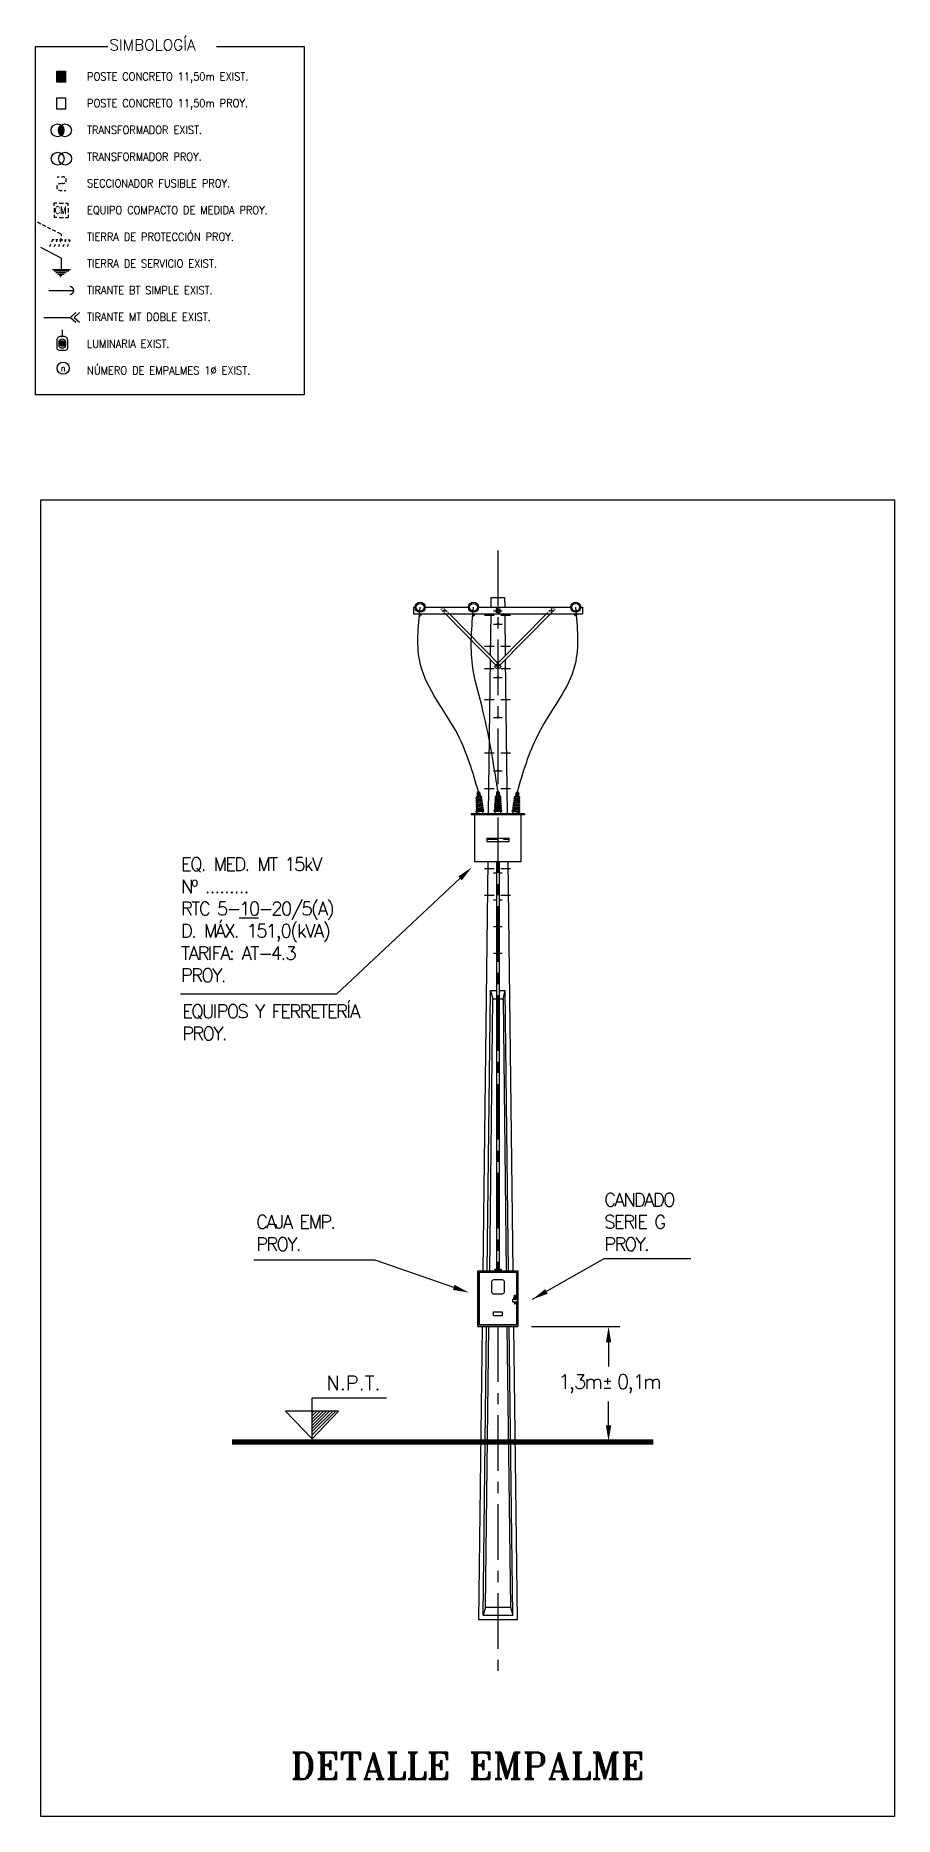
# Model space of a CAD drawing. Extents: x 0 to 349712, y 0 to 6275741.
# Drawn here: x 338794.8 to 338891.4, y 6273149.8 to 6273350.1 of the extents above; entities that cross this region are included whole.
import ezdxf
from ezdxf.enums import TextEntityAlignment as Align

# ---------------------------------------------------------------- set-up
doc = ezdxf.new("R2010")
doc.units = 0
doc.header["$LTSCALE"] = 5
doc.linetypes.add('CENTER', pattern=[2, 1.25, -0.25, 0.25, -0.25])
doc.linetypes.add('HIDDEN', pattern=[0.375, 0.25, -0.125])
for name, color, linetype in [('COTAS', 11, 'Continuous'), ('DIBUJO', 2, 'Continuous'), ('EQUIPOS', 240, 'Continuous'), ('EQUIPOS_E', 240, 'Continuous'), ('EQUIPOS_P', 240, 'Continuous'), ('ESTRUCTURAS', 42, 'Continuous'), ('ESTRUCTURAS_E', 42, 'Continuous'), ('ESTRUCTURAS_P', 42, 'Continuous'), ('FORMATO', 20, 'Continuous'), ('POSTES_E', 41, 'Continuous'), ('POSTES_P', 41, 'Continuous'), ('TEXTO', 2, 'Continuous')]:
    doc.layers.add(name, color=color, linetype=linetype)
doc.styles.add('ROMANS', font='romans.shx', dxfattribs={"height": 1})
doc.styles.add('ROMANT', font='romant.shx', dxfattribs={"height": 2})
doc.dimstyles.new('COTA 1000', dxfattribs={"dimtxt": 1.8, "dimasz": 1.8, "dimexe": 2.5, "dimexo": 2.5, "dimgap": 1.2, "dimtad": 0, "dimtih": 1, "dimtoh": 1, "dimdec": 0, "dimzin": 0, "dimdsep": 46, "dimtxsty": 'ROMANS', "dimcen": 0, "dimclrd": 11, "dimclre": 11, "dimclrt": 256, "dimadec": 0, "dimazin": 0, "dimtfac": 1, "dimtdec": 0, "dimtofl": 0, "dimtmove": 0, "dimatfit": 3, "dimfxlon": 1, "dimtfill": 1, "dimtolj": 1, "dimtzin": 0, "dimarcsym": 0})

# ---------------------------------------------------------------- blocks, each defined once
blk = doc.blocks.new('NPT')
at = {"color": 0}
for p, q in [((0, 0.75), (0.8, 1.55)), ((0, 0.57), (0.98, 1.55)), ((0, 0.4), (1.16, 1.55)), ((0, 0.22), (1.33, 1.55)), ((0, 1.46), (0.1, 1.55)), ((0, 1.28), (0.27, 1.55)), ((0, 1.1), (0.45, 1.55)), ((0, 0.93), (0.63, 1.55))]:
    blk.add_line(p, q, dxfattribs=at)
blk.add_lwpolyline([(0, 0), (0, 2.3), (4.18, 2.3)])
blk.add_lwpolyline([(-1.49, 1.55), (0, 0), (1.49, 1.55)], close=True)
at = {"style": 'ROMANS'}
blk.add_text('N.P.T.', height=0.8, dxfattribs=at).set_placement((0.8, 2.73))
blk = doc.blocks.new('*U47')
blk.add_wipeout([(-0.83, 1.45), (-2.28, 1.45), (-2.28, -1.25), (-1.57, -1.25), (-1.56, -1.25), (-1.55, -1.26), (-1.53, -1.27), (-1.51, -1.28), (-1.5, -1.29), (-1.48, -1.3), (-1.46, -1.3), (-1.45, -1.31), (-1.43, -1.32), (-1.41, -1.33), (-1.4, -1.33), (-1.38, -1.34), (-1.36, -1.35), (-1.35, -1.35), (-1.33, -1.36), (-1.31, -1.37), (-1.3, -1.37), (-1.28, -1.38), (-1.26, -1.38), (-1.24, -1.39), (-1.23, -1.39), (-1.21, -1.4), (-1.19, -1.4), (-1.17, -1.41), (-1.16, -1.41), (-1.14, -1.42), (-1.12, -1.42), (-1.1, -1.42), (-1.08, -1.43), (-1.07, -1.43), (-1.05, -1.43), (-1.03, -1.44), (-1.01, -1.44), (-0.99, -1.44), (-0.98, -1.44), (-0.96, -1.44), (-0.94, -1.45), (-0.92, -1.45), (-0.9, -1.45), (-0.89, -1.45), (-0.87, -1.45), (-0.85, -1.45), (-0.83, -1.45), (0.83, -1.45), (0.85, -1.45), (0.87, -1.45), (0.89, -1.45), (0.9, -1.45), (0.92, -1.45), (0.94, -1.45), (0.96, -1.44), (0.98, -1.44), (0.99, -1.44), (1.01, -1.44), (1.03, -1.44), (1.05, -1.43), (1.07, -1.43), (1.08, -1.43), (1.1, -1.42), (1.12, -1.42), (1.14, -1.42), (1.16, -1.41), (1.17, -1.41), (1.19, -1.4), (1.21, -1.4), (1.23, -1.39), (1.24, -1.39), (1.26, -1.38), (1.28, -1.38), (1.3, -1.37), (1.31, -1.37), (1.33, -1.36), (1.35, -1.35), (1.36, -1.35), (1.38, -1.34), (1.4, -1.33), (1.41, -1.33), (1.43, -1.32), (1.45, -1.31), (1.46, -1.3), (1.48, -1.3), (1.5, -1.29), (1.51, -1.28), (1.53, -1.27), (1.55, -1.26), (1.56, -1.25), (1.57, -1.25), (2.28, -1.25), (2.28, 1.45), (0.83, 1.45), (0.81, 1.45), (0.79, 1.45), (0.78, 1.45), (0.76, 1.45), (0.74, 1.45), (0.72, 1.45), (0.7, 1.44), (0.69, 1.44), (0.67, 1.44), (0.65, 1.44), (0.63, 1.44), (0.61, 1.43), (0.59, 1.43), (0.58, 1.43), (0.56, 1.42), (0.54, 1.42), (0.52, 1.42), (0.51, 1.41), (0.49, 1.41), (0.47, 1.4), (0.45, 1.4), (0.43, 1.39), (0.42, 1.39), (0.4, 1.38), (0.38, 1.38), (0.37, 1.37), (0.35, 1.37), (0.33, 1.36), (0.31, 1.35), (0.3, 1.35), (0.28, 1.34), (0.26, 1.33), (0.25, 1.33), (0.23, 1.32), (0.21, 1.31), (0.2, 1.3), (0.18, 1.3), (0.16, 1.29), (0.15, 1.28), (0.13, 1.27), (0.12, 1.26), (0.1, 1.25), (0.08, 1.24), (0.07, 1.23), (0.05, 1.22), (0.04, 1.21), (0.02, 1.2), (0.01, 1.19), (0, 1.19), (-0.01, 1.19), (-0.02, 1.2), (-0.04, 1.21), (-0.05, 1.22), (-0.07, 1.23), (-0.08, 1.24), (-0.1, 1.25), (-0.12, 1.26), (-0.13, 1.27), (-0.15, 1.28), (-0.16, 1.29), (-0.18, 1.3), (-0.2, 1.3), (-0.21, 1.31), (-0.23, 1.32), (-0.25, 1.33), (-0.26, 1.33), (-0.28, 1.34), (-0.3, 1.35), (-0.31, 1.35), (-0.33, 1.36), (-0.35, 1.37), (-0.37, 1.37), (-0.38, 1.38), (-0.4, 1.38), (-0.42, 1.39), (-0.43, 1.39), (-0.45, 1.4), (-0.47, 1.4), (-0.49, 1.41), (-0.51, 1.41), (-0.52, 1.42), (-0.54, 1.42), (-0.56, 1.42), (-0.58, 1.43), (-0.59, 1.43), (-0.61, 1.43), (-0.63, 1.44), (-0.65, 1.44), (-0.67, 1.44), (-0.69, 1.44), (-0.7, 1.44), (-0.72, 1.45), (-0.74, 1.45), (-0.76, 1.45), (-0.78, 1.45), (-0.79, 1.45), (-0.81, 1.45)])
at = {"layer": 'EQUIPOS_E'}
h = blk.add_hatch(color=256, dxfattribs=at)
edge = h.paths.add_edge_path()
edge.add_arc((-0.83, 0), 1.45, 304.9538, 360)
edge.add_arc((-0.83, 0), 1.45, 359.9988, 415.0488)
edge.add_arc((0.83, 0), 1.45, 124.9511, 180.0013)
edge.add_arc((0.83, 0), 1.45, 179.9956, 235.0506)
for centre in [(-0.83, 0), (0.83, 0)]:
    blk.add_circle(centre, 1.45, dxfattribs=at)
blk = doc.blocks.new('PC-11-5_P')
blk.add_wipeout([(-1, 1.25), (1, 1.25), (1, -1.25), (-1, -1.25)]).dxf.layer = 'POSTES_E'
at = {"layer": 'POSTES_E'}
blk.add_lwpolyline([(-1, 1.25), (1, 1.25), (1, -1.25), (-1, -1.25)], close=True, dxfattribs=at)
blk = doc.blocks.new('*U49')
blk.add_wipeout([(-1.6, -1.6), (-1.6, 1.6), (1.6, 1.6), (1.6, -1.6)])
at = {"layer": 'EQUIPOS'}
for p, q in [((-0.99, 1.6), (-1.6, 1.6)), ((-1.6, 0.99), (-1.6, 1.6)), ((-1.6, 0.49), (-1.6, -0.49)), ((-0.49, 1.6), (0.49, 1.6)), ((0.99, 1.6), (1.6, 1.6)), ((1.6, 0.99), (1.6, 1.6)), ((1.6, 0.49), (1.6, -0.49)), ((-1.6, -0.99), (-1.6, -1.6)), ((-0.99, -1.6), (-1.6, -1.6)), ((-0.49, -1.6), (0.49, -1.6)), ((0.99, -1.6), (1.6, -1.6)), ((1.6, -0.99), (1.6, -1.6))]:
    blk.add_line(p, q, dxfattribs=at)
at = {"layer": 'EQUIPOS', "style": 'ROMANS', "width": 0.8}
blk.add_text('CM', height=1.683, dxfattribs=at).set_placement((-1.43, -0.81))
blk = doc.blocks.new('*U48')
at = {"layer": 'ESTRUCTURAS_E', "ltscale": 3}
for p, q in [((1.53, -0.76), (0, 0)), ((3.83, -1.92), (2.31, -1.15)), ((6.06, -3.03), (4.53, -2.27)), ((6.77, -7.95), (6.37, -9)), ((7.62, -7.95), (6.77, -7.95)), ((8.36, -4.18), (6.84, -3.42)), ((9.19, -7.95), (8.24, -7.95)), ((8.78, -7.95), (8.38, -9)), ((10.7, -5.35), (9.1, -4.55)), ((9.97, -7.95), (11.43, -7.95)), ((10.7, -7.95), (10.3, -9)), ((10.7, -5.35), (10.7, -6.22)), ((10.7, -7.95), (10.7, -7.06)), ((12.21, -7.95), (13.16, -7.95)), ((12.68, -7.95), (12.29, -9)), ((13.78, -7.95), (14.63, -7.95)), ((14.63, -7.95), (14.23, -9)), ((5.67, -10.86), (6.08, -9.78)), ((7.68, -10.86), (8.09, -9.78)), ((9.6, -10.86), (10.01, -9.78)), ((11.59, -10.86), (11.99, -9.78)), ((13.54, -10.86), (13.94, -9.78))]:
    blk.add_line(p, q, dxfattribs=at)
blk = doc.blocks.new('*U23')
at = {"layer": 'ESTRUCTURAS_E'}
blk.add_line((0, 0), (7.5, 0), dxfattribs=at)
blk.add_arc((6.27, 0), 1.23, 273.2033, 86.7967, dxfattribs=at)
blk = doc.blocks.new('*U50')
at = {"layer": 'ESTRUCTURAS_E'}
for p, q in [((9.11, -4.75), (0, 0)), ((9.11, -4.75), (9.11, -9.84)), ((5.16, -9.84), (13.27, -9.84)), ((12.49, -10.57), (5.94, -10.57)), ((11.41, -11.36), (6.63, -11.36)), ((10.43, -12.09), (7.53, -12.09)), ((9.44, -12.78), (8.37, -12.78)), ((8.99, -13.36), (8.84, -13.36))]:
    blk.add_line(p, q, dxfattribs=at)
blk = doc.blocks.new('PC-11-5_E')
at = {"layer": 'POSTES_E'}
blk.add_lwpolyline([(-1, 1.25), (1, 1.25), (1, -1.25), (-1, -1.25)], close=True, dxfattribs=at)
blk.add_solid([(-1, 1.25), (1, 1.25), (-1, -1.25), (1, -1.25)], dxfattribs=at)
blk = doc.blocks.new('*U42')
at = {"layer": 'EQUIPOS_E', "ltscale": 3}
for p, q in [((-1.94, 3.09), (-1.51, 3.09)), ((-1.06, 1.54), (-1.32, 1.52)), ((-1.32, 0), (-0.88, 0)), ((-1.02, 3.09), (-0.67, 3.09)), ((-0.67, 1.57), (-0.89, 1.55)), ((-0.39, 0), (0, 0))]:
    blk.add_line(p, q, dxfattribs=at)
for centre, start, end in [((-1.32, 0.76), 151.9279, 207.5518), ((-1.32, 0.76), 90, 124.5331), ((-1.32, 0.76), 235.547, 270), ((-0.67, 2.33), 55.4669, 90), ((-0.67, 2.33), 270, 304.453), ((-0.67, 2.33), 332.4482, 28.0721)]:
    blk.add_arc(centre, 0.759, start, end, dxfattribs=at)
blk = doc.blocks.new('TRAF-A_P')
at = {"layer": 'EQUIPOS_E'}
for centre in [(-0.83, 0), (0.83, 0)]:
    blk.add_circle(centre, 1.45, dxfattribs=at)
blk = doc.blocks.new('*U21')
at = {"layer": 'ESTRUCTURAS_E', "ltscale": 5}
blk.add_line((0, 0), (8.01, 0), dxfattribs=at)
for points in [[(9.65, 1.52), (8.01, 0), (9.65, -1.37)], [(10.75, 1.52), (9.11, 0), (10.75, -1.37)]]:
    blk.add_lwpolyline(points, dxfattribs=at)
blk = doc.blocks.new('*U32')
at = {"layer": 'EQUIPOS_E', "linetype": 'Continuous'}
blk.add_hatch(color=50, dxfattribs=at).paths.add_polyline_path([(0.72, -3.42, 0.8991), (-0.72, -2.72, 0.8991)])
at = {"layer": 'EQUIPOS_E', "color": 50, "linetype": 'Continuous'}
blk.add_line((0, 0), (0, -1.46), dxfattribs=at)
for points in [[(0.33, -1.46), (-0.33, -1.46, 0.414214), (-1.23, -2.36), (-1.23, -4.09, 0.414214), (-0.78, -4.54), (0.78, -4.54, 0.414214), (1.23, -4.09), (1.23, -2.36, 0.414214)], [(-0.72, -2.72), (-0.72, -2.72, -1), (0.72, -2.72), (0.72, -2.72), (0.72, -3.42, -1), (-0.72, -3.42)]]:
    blk.add_lwpolyline(points, format="xyb", close=True, dxfattribs=at)
blk = doc.blocks.new('n-emp-1')
blk.add_circle((0, 0), 1.7)
at = {"style": 'ROMANS', "width": 0.8}
blk.add_attdef('N', text='', height=1.8, dxfattribs=at).set_placement((0, 0), align=Align.MIDDLE)

msp = doc.modelspace()

# ---------------------------------------------------------------- linework, layer by layer
at = {"color": 251, "linetype": 'CENTER'}
for p, q in [((338846.82, 6273292.14), (338846.82, 6273211.13)), ((338846.32, 6273285.38), (338847.28, 6273285.38)), ((338845.3, 6273284.88), (338846.4, 6273284.88)), ((338846.32, 6273283.88), (338847.28, 6273283.88)), ((338847.13, 6273284.88), (338848.23, 6273284.88)), ((338845.3, 6273281.38), (338846.4, 6273281.38)), ((338847.13, 6273281.38), (338848.23, 6273281.38)), ((338845.3, 6273278.88), (338846.4, 6273278.88)), ((338846.32, 6273277.88), (338847.28, 6273277.88)), ((338847.13, 6273278.88), (338848.23, 6273278.88)), ((338845.3, 6273275.38), (338846.4, 6273275.38)), ((338847.13, 6273275.38), (338848.23, 6273275.38)), ((338846.32, 6273273.38), (338847.28, 6273273.38)), ((338845.3, 6273269.38), (338846.4, 6273269.38)), ((338847.13, 6273269.38), (338848.23, 6273269.38)), ((338846.32, 6273267.38), (338847.28, 6273267.38)), ((338845.3, 6273265.38), (338846.4, 6273265.38)), ((338847.13, 6273265.38), (338848.23, 6273265.38)), ((338845.3, 6273256.38), (338846.4, 6273256.38)), ((338846.32, 6273255.88), (338846.67, 6273255.88)), ((338846.95, 6273255.88), (338847.28, 6273255.88)), ((338847.13, 6273256.38), (338848.23, 6273256.38)), ((338845.3, 6273253.38), (338846.4, 6273253.38)), ((338847.13, 6273253.38), (338848.23, 6273253.38)), ((338846.32, 6273252.88), (338846.67, 6273252.88)), ((338846.95, 6273252.88), (338847.28, 6273252.88)), ((338846.32, 6273249.88), (338846.67, 6273249.88)), ((338846.95, 6273249.88), (338847.28, 6273249.88)), ((338846.32, 6273246.88), (338846.67, 6273246.88)), ((338846.95, 6273246.88), (338847.28, 6273246.88)), ((338846.82, 6273204.88), (338846.82, 6273165.31))]:
    msp.add_line(p, q, dxfattribs=at)
at = {"color": 2, "linetype": 'Continuous'}
for p, q in [((338837.32, 6273285.77), (338837.51, 6273285.77)), ((338837.32, 6273285.77), (338837.32, 6273285.02)), ((338838.63, 6273285.77), (338843.51, 6273285.77)), ((338844.63, 6273285.77), (338855.01, 6273285.77)), ((338856.13, 6273285.77), (338856.32, 6273285.77)), ((338856.32, 6273285.77), (338856.32, 6273285.02)), ((338837.32, 6273285.02), (338856.32, 6273285.02)), ((338840.9, 6273285.02), (338846.97, 6273278.89)), ((338841.36, 6273285.02), (338847.2, 6273279.12)), ((338852.28, 6273285.02), (338846.82, 6273279.5)), ((338852.73, 6273285.02), (338847.05, 6273279.27)), ((338846.59, 6273279.27), (338846.44, 6273279.12)), ((338846.67, 6273278.89), (338846.44, 6273279.12)), ((338846.82, 6273279.04), (338846.67, 6273278.89)), ((338846.97, 6273278.89), (338847.2, 6273279.12))]:
    msp.add_line(p, q, dxfattribs=at)
at = {"color": 251, "linetype": 'Continuous'}
for p, q in [((338840.39, 6273285.53), (338840.47, 6273285.61)), ((338840.39, 6273285.53), (338840.41, 6273285.51)), ((338840.5, 6273285.42), (338840.63, 6273285.29)), ((338840.53, 6273285.68), (338840.62, 6273285.76)), ((338840.62, 6273285.76), (338840.71, 6273285.68)), ((338840.77, 6273285.61), (338840.87, 6273285.51)), ((338840.96, 6273285.42), (338841.09, 6273285.29)), ((338852.68, 6273285.42), (338852.55, 6273285.29)), ((338852.87, 6273285.61), (338852.77, 6273285.51)), ((338853.02, 6273285.76), (338852.93, 6273285.68)), ((338853.14, 6273285.42), (338853, 6273285.29)), ((338853.1, 6273285.68), (338853.02, 6273285.76)), ((338853.25, 6273285.53), (338853.17, 6273285.61)), ((338853.25, 6273285.53), (338853.22, 6273285.51)), ((338837.92, 6273285.02), (338838.21, 6273285.02)), ((338837.92, 6273285.02), (338837.92, 6273284.98)), ((338837.92, 6273284.98), (338838.21, 6273284.98)), ((338837.95, 6273284.98), (338837.95, 6273284.91)), ((338837.99, 6273284.9), (338838.15, 6273284.9)), ((338838.03, 6273284.98), (338838.03, 6273284.91)), ((338838.03, 6273284.9), (338838.03, 6273284.82)), ((338838.03, 6273284.9), (338838.03, 6273284.9)), ((338838.03, 6273284.82), (338838.11, 6273284.82)), ((338838.11, 6273284.98), (338838.11, 6273284.91)), ((338838.11, 6273284.9), (338838.11, 6273284.82)), ((338838.11, 6273284.9), (338838.11, 6273284.9)), ((338838.19, 6273284.98), (338838.19, 6273284.91)), ((338838.21, 6273285.02), (338838.21, 6273284.98)), ((338840.73, 6273285.19), (338840.85, 6273285.07)), ((338841.19, 6273285.19), (338841.31, 6273285.07)), ((338843.92, 6273285.02), (338844.21, 6273285.02)), ((338843.92, 6273285.02), (338843.92, 6273284.98)), ((338843.92, 6273284.98), (338844.21, 6273284.98)), ((338843.95, 6273284.98), (338843.95, 6273284.91)), ((338843.99, 6273284.9), (338844.15, 6273284.9)), ((338844.03, 6273284.98), (338844.03, 6273284.91)), ((338844.03, 6273284.9), (338844.03, 6273284.82)), ((338844.03, 6273284.9), (338844.03, 6273284.9)), ((338844.03, 6273284.82), (338844.11, 6273284.82)), ((338844.11, 6273284.98), (338844.11, 6273284.91)), ((338844.11, 6273284.9), (338844.11, 6273284.82)), ((338844.11, 6273284.9), (338844.11, 6273284.9)), ((338844.19, 6273284.98), (338844.19, 6273284.91)), ((338844.21, 6273285.02), (338844.21, 6273284.98)), ((338852.45, 6273285.19), (338852.33, 6273285.07)), ((338852.91, 6273285.19), (338852.79, 6273285.07)), ((338855.43, 6273285.02), (338855.72, 6273285.02)), ((338855.43, 6273285.02), (338855.43, 6273284.98)), ((338855.43, 6273284.98), (338855.72, 6273284.98)), ((338855.45, 6273284.98), (338855.45, 6273284.91)), ((338855.49, 6273284.9), (338855.66, 6273284.9)), ((338855.53, 6273284.98), (338855.53, 6273284.91)), ((338855.53, 6273284.9), (338855.53, 6273284.9)), ((338855.53, 6273284.9), (338855.53, 6273284.82)), ((338855.53, 6273284.82), (338855.61, 6273284.82)), ((338855.61, 6273284.98), (338855.61, 6273284.91)), ((338855.61, 6273284.9), (338855.61, 6273284.9)), ((338855.61, 6273284.9), (338855.61, 6273284.82)), ((338855.69, 6273284.98), (338855.69, 6273284.91)), ((338855.72, 6273285.02), (338855.72, 6273284.98)), ((338846, 6273242.66), (338846.67, 6273242.66)), ((338846.26, 6273241.73), (338846.67, 6273241.73)), ((338846.95, 6273242.66), (338847.64, 6273242.66)), ((338846.95, 6273241.73), (338847.39, 6273241.73))]:
    msp.add_line(p, q, dxfattribs=at)
at = {"color": 251, "linetype": 'HIDDEN'}
for p, q in [((338846.61, 6273285.59), (338846.61, 6273285.18)), ((338846.82, 6273285.59), (338846.61, 6273285.59)), ((338846.82, 6273285.59), (338847.02, 6273285.59)), ((338847.02, 6273285.59), (338847.02, 6273285.18)), ((338846.82, 6273285.18), (338846.61, 6273285.18)), ((338846.82, 6273285.18), (338847.02, 6273285.18)), ((338846.78, 6273279.46), (338846.63, 6273279.31)), ((338847.01, 6273279.23), (338846.86, 6273279.08)), ((338845.57, 6273259.7), (338848.07, 6273259.7))]:
    msp.add_line(p, q, dxfattribs=at)
at = {"color": 6}
for p, q in [((338844.38, 6273264.44), (338844.53, 6273264.48)), ((338844.96, 6273264.49), (338844.81, 6273264.5)), ((338846.53, 6273264.53), (338846.68, 6273264.55)), ((338847.12, 6273264.53), (338846.97, 6273264.55)), ((338848.69, 6273264.49), (338848.84, 6273264.5)), ((338849.27, 6273264.44), (338849.12, 6273264.48))]:
    msp.add_line(p, q, dxfattribs=at)
at = {"color": 2}
for p, q in [((338844.76, 6273264.9), (338844.51, 6273264.88)), ((338844.77, 6273264.8), (338844.52, 6273264.78)), ((338844.78, 6273264.7), (338844.52, 6273264.68)), ((338844.79, 6273264.6), (338844.52, 6273264.58)), ((338844.53, 6273264.48), (338844.81, 6273264.5)), ((338844.7, 6273265.02), (338844.55, 6273265)), ((338844.56, 6273264.88), (338844.55, 6273265)), ((338844.71, 6273264.89), (338844.7, 6273265.02)), ((338846.96, 6273264.65), (338846.68, 6273264.65)), ((338846.68, 6273264.55), (338846.97, 6273264.55)), ((338846.96, 6273264.75), (338846.69, 6273264.75)), ((338846.95, 6273264.95), (338846.7, 6273264.95)), ((338846.95, 6273264.85), (338846.7, 6273264.85)), ((338846.75, 6273264.95), (338846.75, 6273265.08)), ((338846.9, 6273265.08), (338846.75, 6273265.08)), ((338846.9, 6273264.95), (338846.9, 6273265.08)), ((338849.12, 6273264.48), (338848.84, 6273264.5)), ((338848.86, 6273264.7), (338849.13, 6273264.68)), ((338848.86, 6273264.6), (338849.13, 6273264.58)), ((338848.88, 6273264.8), (338849.13, 6273264.78)), ((338848.89, 6273264.9), (338849.14, 6273264.88)), ((338848.94, 6273264.89), (338848.95, 6273265.02)), ((338848.95, 6273265.02), (338849.1, 6273265)), ((338849.09, 6273264.88), (338849.1, 6273265)), ((338843.82, 6273262.55), (338843.82, 6273262.43)), ((338849.82, 6273262.55), (338843.82, 6273262.55)), ((338849.82, 6273262.43), (338843.82, 6273262.43)), ((338844.2, 6273262.43), (338844.2, 6273257.18)), ((338845.23, 6273262.9), (338844.36, 6273262.83)), ((338844.37, 6273262.71), (338844.36, 6273262.83)), ((338845.24, 6273262.78), (338844.37, 6273262.71)), ((338844.48, 6273262.84), (338844.47, 6273262.97)), ((338844.52, 6273262.55), (338844.49, 6273262.72)), ((338845.11, 6273262.89), (338845.1, 6273263.02)), ((338845.14, 6273262.55), (338845.12, 6273262.77)), ((338845.24, 6273262.78), (338845.23, 6273262.9)), ((338846.39, 6273262.8), (338846.39, 6273262.93)), ((338847.26, 6273262.93), (338846.39, 6273262.93)), ((338847.26, 6273262.8), (338846.39, 6273262.8)), ((338846.51, 6273262.93), (338846.51, 6273263.05)), ((338846.51, 6273262.55), (338846.51, 6273262.8)), ((338847.14, 6273262.93), (338847.14, 6273263.05)), ((338847.14, 6273262.55), (338847.14, 6273262.8)), ((338847.26, 6273262.8), (338847.26, 6273262.93)), ((338848.41, 6273262.78), (338848.42, 6273262.9)), ((338848.41, 6273262.78), (338849.28, 6273262.71)), ((338848.42, 6273262.9), (338849.29, 6273262.83)), ((338848.51, 6273262.55), (338848.53, 6273262.77)), ((338848.54, 6273262.89), (338848.55, 6273263.02)), ((338849.13, 6273262.55), (338849.15, 6273262.72)), ((338849.16, 6273262.84), (338849.17, 6273262.97)), ((338849.28, 6273262.71), (338849.29, 6273262.83)), ((338849.45, 6273257.18), (338849.45, 6273262.43)), ((338849.82, 6273262.55), (338849.82, 6273262.43)), ((338845.57, 6273259.8), (338848.07, 6273259.8)), ((338845.57, 6273259.8), (338845.57, 6273259.43)), ((338845.57, 6273259.43), (338848.07, 6273259.43)), ((338848.07, 6273259.43), (338848.07, 6273259.8)), ((338844.2, 6273257.18), (338849.45, 6273257.18)), ((338844.57, 6273211.13), (338844.57, 6273204.88)), ((338844.57, 6273211.13), (338849.07, 6273211.13)), ((338849.07, 6273211.13), (338849.07, 6273204.88)), ((338844.57, 6273204.88), (338849.07, 6273204.88)), ((338859.52, 6273198.69), (338858.78, 6273198.69)), ((338859.52, 6273197.91), (338858.78, 6273197.91)), ((338859.15, 6273199.06), (338859.15, 6273198.33)), ((338846.58, 6273191.88), (338847.01, 6273191.88))]:
    msp.add_line(p, q, dxfattribs=at)
at = {"color": 251}
for p, q in [((338846.67, 6273257.18), (338846.67, 6273211.28)), ((338846.95, 6273257.18), (338846.95, 6273211.28)), ((338845.62, 6273211.13), (338846, 6273242.66)), ((338845.89, 6273211.13), (338846.26, 6273241.73)), ((338846, 6273242.66), (338846.26, 6273241.73)), ((338847.39, 6273241.73), (338847.64, 6273242.66)), ((338846.53, 6273211.28), (338847.12, 6273211.28)), ((338846.53, 6273211.28), (338846.53, 6273211.13)), ((338847.12, 6273211.28), (338847.12, 6273211.13)), ((338845.15, 6273172.39), (338845.54, 6273204.88)), ((338845.43, 6273173.31), (338845.81, 6273204.88)), ((338845.43, 6273173.31), (338845.15, 6273172.39)), ((338845.43, 6273173.31), (338848.22, 6273173.31)), ((338845.15, 6273172.39), (338848.49, 6273172.39))]:
    msp.add_line(p, q, dxfattribs=at)
for p, q in [((338850.59, 6273204.88), (338860.52, 6273204.88)), ((338859.27, 6273203.08), (338859.27, 6273200.38)), ((338859.27, 6273193.75), (338859.27, 6273196.45)), ((338849.07, 6273191.95), (338860.52, 6273191.95))]:
    msp.add_line(p, q)
at = {"color": 6, "flags": 128}
for points in [[(338846.06, 6273285.77), (338846.07, 6273286.88), (338847.57, 6273286.88), (338847.58, 6273285.77)], [(338845.99, 6273280.34), (338846.05, 6273285.02)], [(338847.59, 6273285.02), (338847.65, 6273280.34)], [(338845.77, 6273262.55), (338845.98, 6273279.88)], [(338847.65, 6273279.88), (338847.87, 6273262.55)], [(338844.35, 6273264.38), (338844.67, 6273264.4)], [(338844.35, 6273264.17), (338844.69, 6273264.2)], [(338844.35, 6273263.97), (338844.71, 6273264)], [(338844.36, 6273263.77), (338844.72, 6273263.8)], [(338844.36, 6273263.57), (338844.74, 6273263.6)], [(338844.37, 6273263.37), (338844.75, 6273263.4)], [(338844.38, 6273264.44), (338844.67, 6273264.46)], [(338844.38, 6273264.24), (338844.68, 6273264.26)], [(338844.38, 6273264.03), (338844.7, 6273264.06)], [(338844.39, 6273263.83), (338844.72, 6273263.86)], [(338844.39, 6273263.63), (338844.73, 6273263.66)], [(338844.4, 6273263.43), (338844.75, 6273263.46)], [(338844.96, 6273264.49), (338844.67, 6273264.46)], [(338845, 6273264.43), (338844.67, 6273264.4)], [(338844.99, 6273264.29), (338844.68, 6273264.26)], [(338845.03, 6273264.23), (338844.69, 6273264.2)], [(338845.02, 6273264.08), (338844.7, 6273264.06)], [(338845.06, 6273264.02), (338844.71, 6273264)], [(338845.04, 6273263.88), (338844.72, 6273263.86)], [(338845.08, 6273263.83), (338844.72, 6273263.8)], [(338845.07, 6273263.68), (338844.73, 6273263.66)], [(338845.11, 6273263.63), (338844.74, 6273263.6)], [(338845.1, 6273263.49), (338844.75, 6273263.46)], [(338845.14, 6273263.43), (338844.75, 6273263.4)], [(338846.44, 6273263.46), (338846.82, 6273263.46)], [(338846.45, 6273263.66), (338846.82, 6273263.66)], [(338846.46, 6273263.86), (338846.82, 6273263.86)], [(338846.47, 6273264.06), (338846.82, 6273264.06)], [(338846.47, 6273263.52), (338846.82, 6273263.52)], [(338846.48, 6273264.26), (338846.82, 6273264.26)], [(338846.48, 6273263.72), (338846.82, 6273263.72)], [(338846.5, 6273264.46), (338846.82, 6273264.46)], [(338846.5, 6273263.92), (338846.82, 6273263.92)], [(338846.51, 6273264.12), (338846.82, 6273264.12)], [(338846.52, 6273264.33), (338846.82, 6273264.33)], [(338846.53, 6273264.53), (338846.82, 6273264.53)], [(338847.12, 6273264.53), (338846.82, 6273264.53)], [(338847.15, 6273264.46), (338846.82, 6273264.46)], [(338847.13, 6273264.33), (338846.82, 6273264.33)], [(338847.16, 6273264.26), (338846.82, 6273264.26)], [(338847.14, 6273264.12), (338846.82, 6273264.12)], [(338847.18, 6273264.06), (338846.82, 6273264.06)], [(338847.15, 6273263.92), (338846.82, 6273263.92)], [(338847.19, 6273263.86), (338846.82, 6273263.86)], [(338847.16, 6273263.72), (338846.82, 6273263.72)], [(338847.2, 6273263.66), (338846.82, 6273263.66)], [(338847.18, 6273263.52), (338846.82, 6273263.52)], [(338847.21, 6273263.46), (338846.82, 6273263.46)], [(338848.51, 6273263.43), (338848.89, 6273263.4)], [(338848.54, 6273263.63), (338848.91, 6273263.6)], [(338848.55, 6273263.49), (338848.9, 6273263.46)], [(338848.56, 6273263.83), (338848.93, 6273263.8)], [(338848.58, 6273263.68), (338848.92, 6273263.66)], [(338848.59, 6273264.02), (338848.94, 6273264)], [(338848.6, 6273263.88), (338848.93, 6273263.86)], [(338848.62, 6273264.23), (338848.96, 6273264.2)], [(338848.63, 6273264.08), (338848.95, 6273264.06)], [(338848.65, 6273264.43), (338848.98, 6273264.4)], [(338848.66, 6273264.29), (338848.96, 6273264.26)], [(338848.69, 6273264.49), (338848.98, 6273264.46)], [(338849.28, 6273263.37), (338848.89, 6273263.4)], [(338849.25, 6273263.43), (338848.9, 6273263.46)], [(338849.28, 6273263.57), (338848.91, 6273263.6)], [(338849.25, 6273263.63), (338848.92, 6273263.66)], [(338849.26, 6273263.83), (338848.93, 6273263.86)], [(338849.29, 6273263.77), (338848.93, 6273263.8)], [(338849.29, 6273263.97), (338848.94, 6273264)], [(338849.26, 6273264.03), (338848.95, 6273264.06)], [(338849.27, 6273264.24), (338848.96, 6273264.26)], [(338849.3, 6273264.17), (338848.96, 6273264.2)], [(338849.27, 6273264.44), (338848.98, 6273264.46)], [(338849.3, 6273264.38), (338848.98, 6273264.4)], [(338844.37, 6273263.16), (338844.77, 6273263.19)], [(338844.38, 6273262.96), (338844.79, 6273262.99)], [(338844.4, 6273263.22), (338844.77, 6273263.25)], [(338844.41, 6273263.02), (338844.78, 6273263.05)], [(338845.13, 6273263.28), (338844.77, 6273263.25)], [(338845.17, 6273263.22), (338844.77, 6273263.19)], [(338845.16, 6273263.08), (338844.78, 6273263.05)], [(338845.2, 6273263.02), (338844.79, 6273262.99)], [(338846.41, 6273263.05), (338846.82, 6273263.05)], [(338846.42, 6273263.25), (338846.82, 6273263.25)], [(338846.45, 6273263.11), (338846.82, 6273263.11)], [(338846.46, 6273263.31), (338846.82, 6273263.31)], [(338847.19, 6273263.31), (338846.82, 6273263.31)], [(338847.22, 6273263.25), (338846.82, 6273263.25)], [(338847.2, 6273263.11), (338846.82, 6273263.11)], [(338847.24, 6273263.05), (338846.82, 6273263.05)], [(338848.45, 6273263.02), (338848.86, 6273262.99)], [(338848.48, 6273263.22), (338848.88, 6273263.19)], [(338848.49, 6273263.08), (338848.87, 6273263.05)], [(338848.52, 6273263.28), (338848.88, 6273263.25)], [(338849.27, 6273262.96), (338848.86, 6273262.99)], [(338849.24, 6273263.02), (338848.87, 6273263.05)], [(338849.25, 6273263.22), (338848.88, 6273263.25)], [(338849.28, 6273263.16), (338848.88, 6273263.19)], [(338845.15, 6273211.13), (338845.71, 6273257.18)], [(338847.93, 6273257.18), (338848.49, 6273211.13)], [(338848.57, 6273204.88), (338848.97, 6273171.88), (338844.67, 6273171.88), (338845.07, 6273204.88)]]:
    msp.add_lwpolyline(points, dxfattribs=at)
at = {"color": 251, "flags": 128}
for points in [[(338847.39, 6273241.73), (338847.76, 6273211.13)], [(338848.02, 6273211.13), (338847.64, 6273242.66)], [(338847.83, 6273204.88), (338848.22, 6273173.31), (338848.49, 6273172.39), (338848.1, 6273204.88)]]:
    msp.add_lwpolyline(points, dxfattribs=at)
at = {"const_width": 0.6}
msp.add_lwpolyline([(338816.9, 6273191.88), (338864.3, 6273191.88)], dxfattribs=at)
at = {"color": 6}
for centre in [(338846.82, 6273285.38), (338846.82, 6273283.88), (338846.82, 6273277.88), (338846.82, 6273273.38), (338846.82, 6273267.38)]:
    msp.add_circle(centre, 0.09, dxfattribs=at)
for centre, radius, start, end in [((338844.42, 6273264.38), 0.0741, 126.442, 183.2857), ((338844.42, 6273264.18), 0.0741, 126.442, 183.2857), ((338844.43, 6273263.97), 0.0741, 126.442, 183.2857), ((338844.43, 6273263.77), 0.0741, 126.442, 183.2857), ((338844.44, 6273263.57), 0.0741, 126.442, 183.2857), ((338844.44, 6273263.37), 0.0741, 126.442, 183.2857), ((338844.33, 6273264.42), 0.188, 284.2274, 350.3246), ((338844.34, 6273264.21), 0.188, 284.2274, 350.3246), ((338844.34, 6273264.01), 0.188, 284.2274, 350.3246), ((338844.35, 6273263.81), 0.188, 284.2274, 350.3246), ((338844.35, 6273263.61), 0.188, 284.2274, 350.3246), ((338844.36, 6273263.41), 0.188, 284.2274, 350.3246), ((338845, 6273264.47), 0.188, 198.8928, 264.99), ((338845.03, 6273264.27), 0.188, 198.8928, 264.99), ((338845.06, 6273264.07), 0.188, 198.8928, 264.99), ((338845.09, 6273263.87), 0.188, 198.8928, 264.99), ((338845.12, 6273263.67), 0.188, 198.8928, 264.99), ((338844.93, 6273264.42), 0.0741, 5.9317, 62.7754), ((338845.15, 6273263.47), 0.188, 198.8928, 264.99), ((338844.95, 6273264.22), 0.0741, 5.9317, 62.7754), ((338844.98, 6273264.02), 0.0741, 5.9317, 62.7754), ((338845.01, 6273263.82), 0.0741, 5.9317, 62.7754), ((338845.04, 6273263.62), 0.0741, 5.9317, 62.7754), ((338845.07, 6273263.42), 0.0741, 5.9317, 62.7754), ((338846.51, 6273263.45), 0.0741, 121.8333, 178.677), ((338846.52, 6273263.66), 0.0741, 121.8333, 178.677), ((338846.53, 6273263.86), 0.0741, 121.8333, 178.677), ((338846.43, 6273263.5), 0.188, 279.6187, 345.7159), ((338846.55, 6273264.06), 0.0741, 121.8333, 178.677), ((338846.44, 6273263.7), 0.188, 279.6187, 345.7159), ((338846.56, 6273264.26), 0.0741, 121.8333, 178.677), ((338846.45, 6273263.9), 0.188, 279.6187, 345.7159), ((338846.57, 6273264.46), 0.0741, 121.8333, 178.677), ((338846.46, 6273264.1), 0.188, 279.6187, 345.7159), ((338846.48, 6273264.3), 0.188, 279.6187, 345.7159), ((338846.49, 6273264.51), 0.188, 279.6187, 345.7159), ((338847.16, 6273264.51), 0.188, 194.2841, 260.3813), ((338847.17, 6273264.3), 0.188, 194.2841, 260.3813), ((338847.18, 6273264.1), 0.188, 194.2841, 260.3813), ((338847.2, 6273263.9), 0.188, 194.2841, 260.3813), ((338847.21, 6273263.7), 0.188, 194.2841, 260.3813), ((338847.22, 6273263.5), 0.188, 194.2841, 260.3813), ((338847.08, 6273264.46), 0.0741, 1.323, 58.1667), ((338847.09, 6273264.26), 0.0741, 1.323, 58.1667), ((338847.1, 6273264.06), 0.0741, 1.323, 58.1667), ((338847.11, 6273263.86), 0.0741, 1.323, 58.1667), ((338847.13, 6273263.66), 0.0741, 1.323, 58.1667), ((338847.14, 6273263.45), 0.0741, 1.323, 58.1667), ((338848.58, 6273263.42), 0.0741, 117.2246, 174.0683), ((338848.5, 6273263.47), 0.188, 275.01, 341.1072), ((338848.61, 6273263.62), 0.0741, 117.2246, 174.0683), ((338848.53, 6273263.67), 0.188, 275.01, 341.1072), ((338848.64, 6273263.82), 0.0741, 117.2246, 174.0683), ((338848.56, 6273263.87), 0.188, 275.01, 341.1072), ((338848.67, 6273264.02), 0.0741, 117.2246, 174.0683), ((338848.59, 6273264.07), 0.188, 275.01, 341.1072), ((338848.69, 6273264.22), 0.0741, 117.2246, 174.0683), ((338848.62, 6273264.27), 0.188, 275.01, 341.1072), ((338848.72, 6273264.42), 0.0741, 117.2246, 174.0683), ((338848.64, 6273264.47), 0.188, 275.01, 341.1072), ((338849.3, 6273263.61), 0.188, 189.6754, 255.7726), ((338849.29, 6273263.41), 0.188, 189.6754, 255.7726), ((338849.31, 6273264.21), 0.188, 189.6754, 255.7726), ((338849.31, 6273264.01), 0.188, 189.6754, 255.7726), ((338849.3, 6273263.81), 0.188, 189.6754, 255.7726), ((338849.31, 6273264.42), 0.188, 189.6754, 255.7726), ((338849.21, 6273263.57), 0.0741, 356.7143, 53.558), ((338849.21, 6273263.37), 0.0741, 356.7143, 53.558), ((338849.22, 6273263.97), 0.0741, 356.7143, 53.558), ((338849.22, 6273263.77), 0.0741, 356.7143, 53.558), ((338849.23, 6273264.38), 0.0741, 356.7143, 53.558), ((338849.22, 6273264.18), 0.0741, 356.7143, 53.558), ((338844.45, 6273263.16), 0.0741, 126.442, 183.2857), ((338844.45, 6273262.96), 0.0741, 126.442, 183.2857), ((338844.36, 6273263.21), 0.188, 284.2274, 350.3246), ((338845.17, 6273263.27), 0.188, 198.8928, 264.99), ((338845.09, 6273263.22), 0.0741, 5.9317, 62.7754), ((338845.12, 6273263.02), 0.0741, 5.9317, 62.7754), ((338846.49, 6273263.05), 0.0741, 121.8333, 178.677), ((338846.5, 6273263.25), 0.0741, 121.8333, 178.677), ((338846.42, 6273263.3), 0.188, 279.6187, 345.7159), ((338847.23, 6273263.3), 0.188, 194.2841, 260.3813), ((338847.15, 6273263.25), 0.0741, 1.323, 58.1667), ((338847.16, 6273263.05), 0.0741, 1.323, 58.1667), ((338848.53, 6273263.02), 0.0741, 117.2246, 174.0683), ((338848.55, 6273263.22), 0.0741, 117.2246, 174.0683), ((338848.48, 6273263.27), 0.188, 275.01, 341.1072), ((338849.29, 6273263.21), 0.188, 189.6754, 255.7726), ((338849.2, 6273262.96), 0.0741, 356.7143, 53.558), ((338849.2, 6273263.16), 0.0741, 356.7143, 53.558)]:
    msp.add_arc(centre, radius, start, end, dxfattribs=at)
at = {"color": 2}
for centre, start, end in [((338844.51, 6273264.83), 94.6087, 274.6087), ((338844.52, 6273264.73), 94.6087, 274.6087), ((338844.52, 6273264.63), 94.6087, 274.6087), ((338844.52, 6273264.53), 94.6087, 274.6087), ((338844.76, 6273264.85), 274.6087, 94.6087), ((338844.78, 6273264.75), 274.6087, 94.6087), ((338844.79, 6273264.65), 274.6087, 94.6087), ((338844.8, 6273264.55), 274.6087, 94.6087), ((338846.68, 6273264.6), 90, 270), ((338846.69, 6273264.8), 90, 270), ((338846.69, 6273264.7), 90, 270), ((338846.7, 6273264.9), 90, 270), ((338846.95, 6273264.9), 270, 90), ((338846.95, 6273264.8), 270, 90), ((338846.96, 6273264.7), 270, 90), ((338846.97, 6273264.6), 270, 90), ((338848.85, 6273264.55), 85.3913, 265.3913), ((338848.86, 6273264.65), 85.3913, 265.3913), ((338848.87, 6273264.75), 85.3913, 265.3913), ((338848.89, 6273264.85), 85.3913, 265.3913), ((338849.13, 6273264.63), 265.3913, 85.3913), ((338849.13, 6273264.53), 265.3913, 85.3913), ((338849.14, 6273264.83), 265.3913, 85.3913), ((338849.13, 6273264.73), 265.3913, 85.3913)]:
    msp.add_arc(centre, 0.05, start, end, dxfattribs=at)
at = {"color": 6, "linetype": 'Continuous'}
for centre, major_axis in [((338838.07, 6273285.77), (0.398, 0.398)), ((338838.07, 6273285.77), (0.309, 0.309)), ((338844.07, 6273285.77), (0.398, 0.398)), ((338844.07, 6273285.77), (0.309, 0.309)), ((338855.57, 6273285.77), (0.398, 0.398)), ((338855.57, 6273285.77), (0.309, 0.309))]:
    msp.add_ellipse(centre, major_axis=major_axis, ratio=1, start_param=5.497787, end_param=11.780972, dxfattribs=at)
at = {"color": 251, "linetype": 'Continuous'}
for centre, major_axis, start_param, end_param in [((338840.77, 6273285.38), (-0.0561, 0.0561), 3.926991, 10.210176), ((338852.87, 6273285.38), (-0.0561, 0.0561), 3.926991, 10.210176), ((338837.99, 6273284.95), (0.041, 0.041), 3.165377, 4.688605), ((338838.07, 6273284.95), (0.041, 0.041), 3.165978, 4.688004), ((338838.15, 6273284.95), (0.041, 0.041), 3.165377, 4.688605), ((338843.99, 6273284.95), (0.041, 0.041), 3.165377, 4.688605), ((338844.07, 6273284.95), (0.041, 0.041), 3.165978, 4.688004), ((338844.15, 6273284.95), (0.041, 0.041), 3.165377, 4.688605), ((338855.49, 6273284.95), (0.041, 0.041), 3.165377, 4.688605), ((338855.57, 6273284.95), (0.041, 0.041), 3.165978, 4.688004), ((338855.65, 6273284.95), (0.041, 0.041), 3.165377, 4.688605)]:
    msp.add_ellipse(centre, major_axis=major_axis, ratio=1, start_param=start_param, end_param=end_param, dxfattribs=at)
at = {"color": 251, "linetype": 'HIDDEN'}
for centre in [(338846.82, 6273285.38), (338846.82, 6273279.27)]:
    msp.add_ellipse(centre, major_axis=(0.0561, 0.0561), ratio=1, start_param=5.497787, end_param=11.780972, dxfattribs=at)
at = {"color": 2, "linetype": 'HIDDEN'}
msp.add_ellipse((338846.82, 6273279.27), major_axis=(0.0561, 0.0561), ratio=1, start_param=5.497787, end_param=11.780972, dxfattribs=at)
at = {"color": 1, "linetype": 'Continuous'}
for points in [[(338844.62, 6273265.01), (338842.3, 6273271.44), (338838.11, 6273279.31), (338838.07, 6273285.77)], [(338846.82, 6273265.08), (338844.99, 6273274.71), (338843.96, 6273279.25), (338844.07, 6273285.77)], [(338849.01, 6273265.01), (338851.34, 6273271.44), (338855.52, 6273279.31), (338855.57, 6273285.77)]]:
    msp.add_spline(points, degree=3, dxfattribs=at)
for points in [[(338858.97, 6273203.08), (338859.57, 6273203.08), (338859.27, 6273204.88)], [(338858.97, 6273193.75), (338859.57, 6273193.75), (338859.27, 6273191.95)]]:
    msp.add_solid(points)
at = {"layer": 'COTAS', "ltscale": 5}
msp.add_lwpolyline([(338841.84, 6273209.27), (338833, 6273212.34), (338819.35, 6273212.34)], dxfattribs=at)
at = {"layer": 'COTAS', "ltscale": 5, "extrusion": (0, 0, -1)}
msp.add_solid([(-338842.76, 6273255.06), (-338843.87, 6273256.51), (-338842.35, 6273255.5)], dxfattribs=at)
at = {"layer": 'COTAS', "ltscale": 5}
msp.add_solid([(338841.94, 6273209.56), (338843.54, 6273208.68), (338841.75, 6273208.99)], dxfattribs=at)
at = {"layer": 'DIBUJO', "color": 1}
for p, q in [((338846.48, 6273211.31), (338847.17, 6273211.31)), ((338846.48, 6273211.31), (338846.48, 6273211.13)), ((338847.17, 6273211.31), (338847.17, 6273211.13))]:
    msp.add_line(p, q, dxfattribs=at)
at = {"layer": 'DIBUJO', "color": 2}
for p, q in [((338848.56, 6273208.07), (338848.56, 6273207.93)), ((338848.62, 6273208.07), (338848.62, 6273207.93)), ((338848.86, 6273208.07), (338848.86, 6273207.93)), ((338848.93, 6273208.07), (338848.93, 6273207.93))]:
    msp.add_line(p, q, dxfattribs=at)
at = {"layer": 'DIBUJO', "color": 251}
msp.add_line((338848.75, 6273208.11), (338848.71, 6273208.11), dxfattribs=at)
at = {"layer": 'DIBUJO'}
msp.add_lwpolyline([(338844.57, 6273204.88), (338844.57, 6273211.13), (338849.07, 6273211.13), (338849.07, 6273204.88)], close=True, dxfattribs=at)
at = {"layer": 'DIBUJO', "color": 251}
for points in [[(338844.66, 6273210.38), (338844.71, 6273210.38), (338844.71, 6273209.77), (338844.66, 6273209.77)], [(338848.76, 6273208.34), (338848.8, 6273208.34), (338848.8, 6273208.11), (338848.76, 6273208.11)], [(338844.66, 6273206.29), (338844.71, 6273206.29), (338844.71, 6273205.68), (338844.66, 6273205.68)]]:
    msp.add_lwpolyline(points, close=True, dxfattribs=at)
at = {"layer": 'DIBUJO', "color": 6}
msp.add_lwpolyline([(338848.91, 6273207.6), (338848.91, 6273205.06), (338844.73, 6273205.06), (338844.73, 6273210.97), (338848.91, 6273210.97), (338848.91, 6273208.16)], dxfattribs=at)
msp.add_lwpolyline([(338846.35, 6273210.15), (338847.31, 6273210.15, -0.414214), (338847.51, 6273209.95), (338847.51, 6273208.71, -0.414214), (338847.31, 6273208.51), (338846.35, 6273208.51, -0.414214), (338846.14, 6273208.71), (338846.14, 6273209.95, -0.414214)], format="xyb", close=True, dxfattribs=at)
at = {"layer": 'DIBUJO', "color": 2}
msp.add_lwpolyline([(338848.51, 6273207.93), (338848.97, 6273207.93), (338848.97, 6273207.6), (338848.51, 6273207.6)], close=True, dxfattribs=at)
at = {"layer": 'DIBUJO', "color": 251}
for points in [[(338848.7, 6273208.25), (338848.7, 6273208.4), (338848.81, 6273208.4), (338848.81, 6273208.24)], [(338848.71, 6273207.93), (338848.7, 6273207.93), (338848.7, 6273208.18)], [(338848.71, 6273207.93), (338848.71, 6273208.34), (338848.75, 6273208.34), (338848.75, 6273207.93)], [(338848.75, 6273207.6), (338848.75, 6273207.38), (338848.71, 6273207.38), (338848.71, 6273207.6)], [(338848.81, 6273208.17), (338848.81, 6273207.93), (338848.75, 6273207.93)]]:
    msp.add_lwpolyline(points, dxfattribs=at)
at = {"layer": 'DIBUJO', "color": 6}
msp.add_lwpolyline([(338846.31, 6273206.52), (338847.28, 6273206.52), (338847.28, 6273206.08), (338846.31, 6273206.08)], close=True, dxfattribs=at)
at = {"layer": 'DIBUJO', "color": 2}
for radius, start, end in [(0.188, 98.7667, 180), (0.119, 103.9796, 180), (0.188, 84.75, 87.0413), (0.119, 81.6608, 85.3072), (0.188, 0, 71.7993), (0.119, 0, 60.3253)]:
    msp.add_arc((338848.74, 6273208.07), radius, start, end, dxfattribs=at)
at = {"layer": 'FORMATO'}
msp.add_lwpolyline([(338795.39, 6273297.85), (338891.44, 6273297.85), (338891.44, 6273149.77), (338795.39, 6273149.77)], close=True, dxfattribs=at)
at = {"layer": 'TEXTO'}
msp.add_lwpolyline([(338815.13, 6273348.84), (338825.01, 6273348.84), (338825.01, 6273309.66), (338794.79, 6273309.66), (338794.79, 6273348.84), (338802.9, 6273348.84)], dxfattribs=at)

# ---------------------------------------------------------------- block references
at = {"xscale": 2, "yscale": 2, "zscale": 2}
msp.add_blockref('NPT', (338825.91, 6273192.25), dxfattribs=at)
at = {"layer": 'ESTRUCTURAS', "xscale": 0.4000000000014552, "yscale": 0.4000000000014552, "zscale": 0.4000000000014552}
msp.add_blockref('n-emp-1', (338797.89, 6273312.67), dxfattribs=at).add_auto_attribs({'N': 'n'})
at = {"layer": 'ESTRUCTURAS_E', "ltscale": 5}
for name, p, xscale, yscale, zscale in [('*U50', (338795.39, 6273326.23), 0.25, 0.25, 0.25), ('*U23', (338796.26, 6273321.4), 0.375, 0.375, 0.375), ('*U21', (338795.7, 6273318.36), 0.375, 0.375, 0.375)]:
    msp.add_blockref(name, p, dxfattribs=dict(at, xscale=xscale, yscale=yscale, zscale=zscale))
at = {"layer": 'POSTES_E', "ltscale": 5, "xscale": 0.5, "yscale": 0.5, "zscale": 0.5}
msp.add_blockref('PC-11-5_E', (338797.67, 6273345.45), dxfattribs=at)

# ---------------------------------------------------------------- texts
at = {"insert": (338859.27, 6273198.42), "char_height": 1.8, "attachment_point": 5, "style": 'ROMANS'}
msp.add_mtext('{\\H0.9x;\\T0.8;1,3m  0,1m}', dxfattribs=at)
at = {"layer": 'TEXTO', "style": 'ROMANT'}
msp.add_text('SIMBOLOGÍA', height=1.25, dxfattribs=at).set_placement((338803.09, 6273348.4))
at = {"layer": 'TEXTO', "style": 'ROMANS', "width": 0.9}
for s, p in [('POSTE CONCRETO 11,50m EXIST.', (338800.58, 6273345.02)), ('POSTE CONCRETO 11,50m PROY.', (338800.58, 6273342.02)), ('TRANSFORMADOR EXIST.', (338800.58, 6273339.01)), ('TRANSFORMADOR PROY.', (338800.58, 6273336)), ('SECCIONADOR FUSIBLE PROY.', (338800.58, 6273333)), ('EQUIPO COMPACTO DE MEDIDA PROY.', (338800.58, 6273329.99)), ('TIERRA DE PROTECCIÓN PROY.', (338800.58, 6273326.99)), ('TIERRA DE SERVICIO EXIST.', (338800.58, 6273323.98)), ('TIRANTE BT SIMPLE EXIST.', (338800.58, 6273320.98)), ('TIRANTE MT DOBLE EXIST.', (338800.58, 6273317.97)), ('LUMINARIA EXIST.', (338800.58, 6273314.96)), ('NÚMERO DE EMPALMES 1Ø EXIST.', (338800.58, 6273311.96))]:
    msp.add_text(s, height=0.9, dxfattribs=at).set_placement(p)
at = {"layer": 'TEXTO', "insert": (338843.41, 6273153.96), "char_height": 3, "attachment_point": 8, "style": 'ROMANS'}
msp.add_mtext('{\\Fromant|c0;DETALLE EMPALME}', dxfattribs=at)

# ---------------------------------------------------------------- next in the draw order: block references
at = {"layer": 'EQUIPOS_E', "ltscale": 5, "xscale": 0.5, "yscale": 0.5, "zscale": 0.5}
for name, p in [('*U47', (338797.67, 6273339.42)), ('*U32', (338797.79, 6273316.97))]:
    msp.add_blockref(name, p, dxfattribs=at)
at = {"layer": 'EQUIPOS_P', "ltscale": 5, "xscale": 0.5, "yscale": 0.5, "zscale": 0.5}
for name, p in [('TRAF-A_P', (338797.69, 6273336.23)), ('*U42', (338798.2, 6273332.65)), ('*U49', (338797.67, 6273330.42))]:
    msp.add_blockref(name, p, dxfattribs=at)
at = {"layer": 'POSTES_P', "ltscale": 5, "xscale": 0.5, "yscale": 0.5, "zscale": 0.5}
msp.add_blockref('PC-11-5_P', (338797.67, 6273342.44), dxfattribs=at)

# ---------------------------------------------------------------- next in the draw order: texts
at = {"layer": 'TEXTO', "char_height": 1.5, "attachment_point": 7, "style": 'ROMANS', "bg_fill": 3, "box_fill_scale": 1.5, "bg_fill_color": 256, "bg_fill_transparency": 0}
for s, insert in [('{\\T0.8;EQ. MED. MT 15kV\\PNº .........\\PRTC 5-\\L10\\l-20/5(A)\\PD. MÁX. 151,0(kVA)\\PTARIFA: AT-4.3\\PPROY.}', (338811.14, 6273243.62)), ('{\\T0.8;CANDADO \\PSERIE G\\PPROY.}', (338858.78, 6273213.38)), ('{\\T0.8;CAJA EMP. \\PPROY.}', (338819.6, 6273213.38))]:
    msp.add_mtext(s, dxfattribs=dict(at, insert=insert))

# ---------------------------------------------------------------- next in the draw order: linework, layer by layer
at = {"layer": 'COTAS', "ltscale": 5, "extrusion": (0, 0, -1)}
msp.add_lwpolyline([(-338842.56, 6273255.28), (-338828.65, 6273242.26), (-338811.11, 6273242.26)], dxfattribs=at)

# ---------------------------------------------------------------- next in the draw order: block references
at = {"layer": 'ESTRUCTURAS_P', "ltscale": 5, "xscale": 0.25, "yscale": 0.25, "zscale": 0.25}
msp.add_blockref('*U48', (338794.99, 6273329.07), dxfattribs=at)

# ---------------------------------------------------------------- next in the draw order: leaders
at = {"layer": 'COTAS'}
msp.add_leader([(338850.72, 6273207.93), (338858.78, 6273212.5), (338868.51, 6273212.5)], dimstyle='COTA 1000', override={"dimgap": 1.2, "dimtad": 0}, dxfattribs=at)

# ---------------------------------------------------------------- next in the draw order: texts
at = {"layer": 'TEXTO', "insert": (338811.27, 6273237.07), "char_height": 1.5, "attachment_point": 7, "style": 'ROMANS', "bg_fill": 3, "box_fill_scale": 1.5, "bg_fill_color": 256, "bg_fill_transparency": 0}
msp.add_mtext('{\\T0.8;EQUIPOS Y FERRETERÍA\\PPROY.}', dxfattribs=at)

doc.saveas('drawing.dxf')
